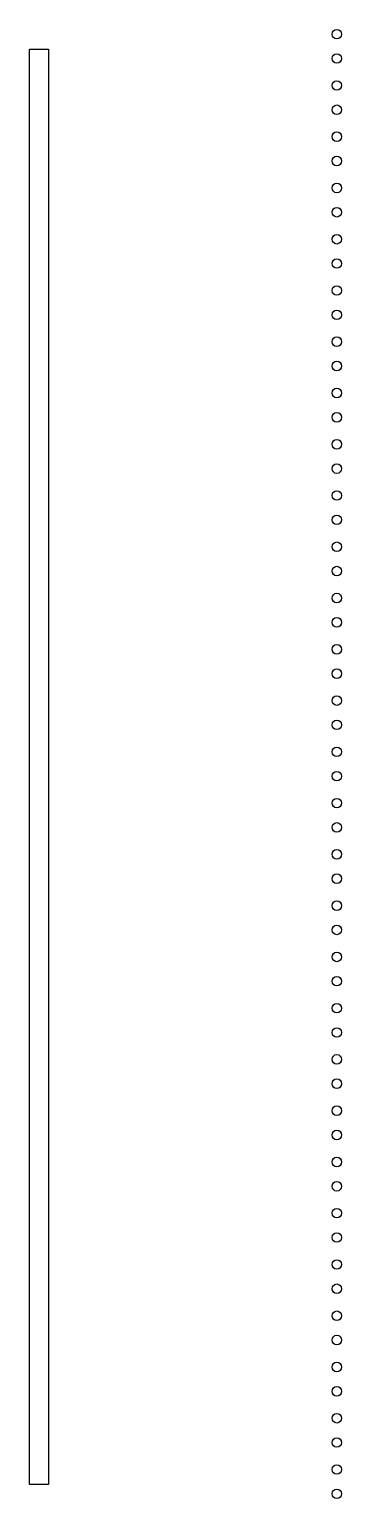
# Model space of a CAD drawing. Header units: millimetres. Extents: x 475 to 4099, y 1633 to 3451.
# Drawn here: x 2630.2 to 2662.8, y 3282.2 to 3435.8 of the extents above; entities that cross this region are included whole.
import ezdxf

# ---------------------------------------------------------------- set-up
doc = ezdxf.new("R2010")
doc.units = ezdxf.units.MM
doc.layers.add('Kanten', color=7, linetype='Continuous')

# ---------------------------------------------------------------- blocks, each defined once
blk = doc.blocks.new('*U225')
at = {"layer": 'Kanten'}
for centre in [(0, 1.27), (0, -1.27)]:
    blk.add_circle(centre, 0.5, dxfattribs=at)
blk = doc.blocks.new('*U226')
at = {"layer": 'Kanten', "color": 0, "linetype": 'ByBlock', "lineweight": -2, "transparency": 16777216}
for p in [(0, 0), (0, -5.36), (0, -10.71), (0, -16.07), (0, -21.43), (0, -26.79), (0, -32.14), (0, -37.5), (0, -42.86), (0, -48.21), (0, -53.57), (0, -58.93), (0, -64.29), (0, -69.64), (0, -75), (0, -80.36), (0, -85.71), (0, -91.07), (0, -96.43), (0, -101.79), (0, -107.14), (0, -112.5), (0, -117.86), (0, -123.21), (0, -128.57), (0, -133.93), (0, -139.29), (0, -144.64), (0, -150)]:
    blk.add_blockref('*U225', p, dxfattribs=at)

msp = doc.modelspace()

# ---------------------------------------------------------------- linework, layer by layer
at = {"layer": 'Kanten'}
for p, q in [((2630.169, 3433.69), (2632.169, 3433.69)), ((2630.169, 3283.69), (2630.169, 3433.69)), ((2632.169, 3433.69), (2632.169, 3283.69)), ((2632.169, 3283.69), (2630.169, 3283.69))]:
    msp.add_line(p, q, dxfattribs=at)

# ---------------------------------------------------------------- block references
msp.add_blockref('*U226', (2662.295, 3433.992), dxfattribs=at)

doc.saveas('drawing.dxf')
